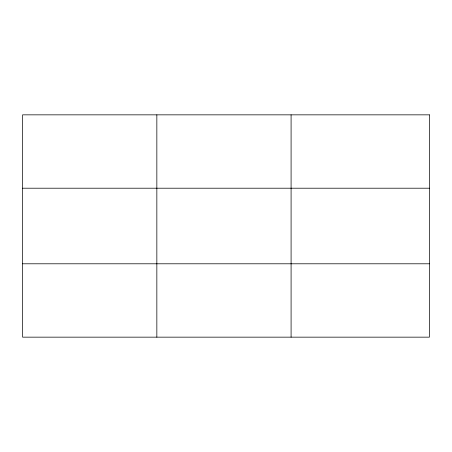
<?xml version="1.0" encoding="UTF-8"?>
<svg xmlns="http://www.w3.org/2000/svg" width="452" height="452" viewBox="0 0 452 452"><rect width="100%" height="100%" fill="white"/><g stroke="black" fill="none" stroke-linecap="round" stroke-linejoin="round"><path stroke-width="0.68" d="M156.844 337.158L156.844 114.842M291.088 337.158L291.088 114.842M22.6 188.207L429.4 188.207M22.6 263.793L429.4 263.793M429.4 114.842L429.4 337.158L22.6 337.158L22.6 114.842L429.4 114.842"/></g></svg>
